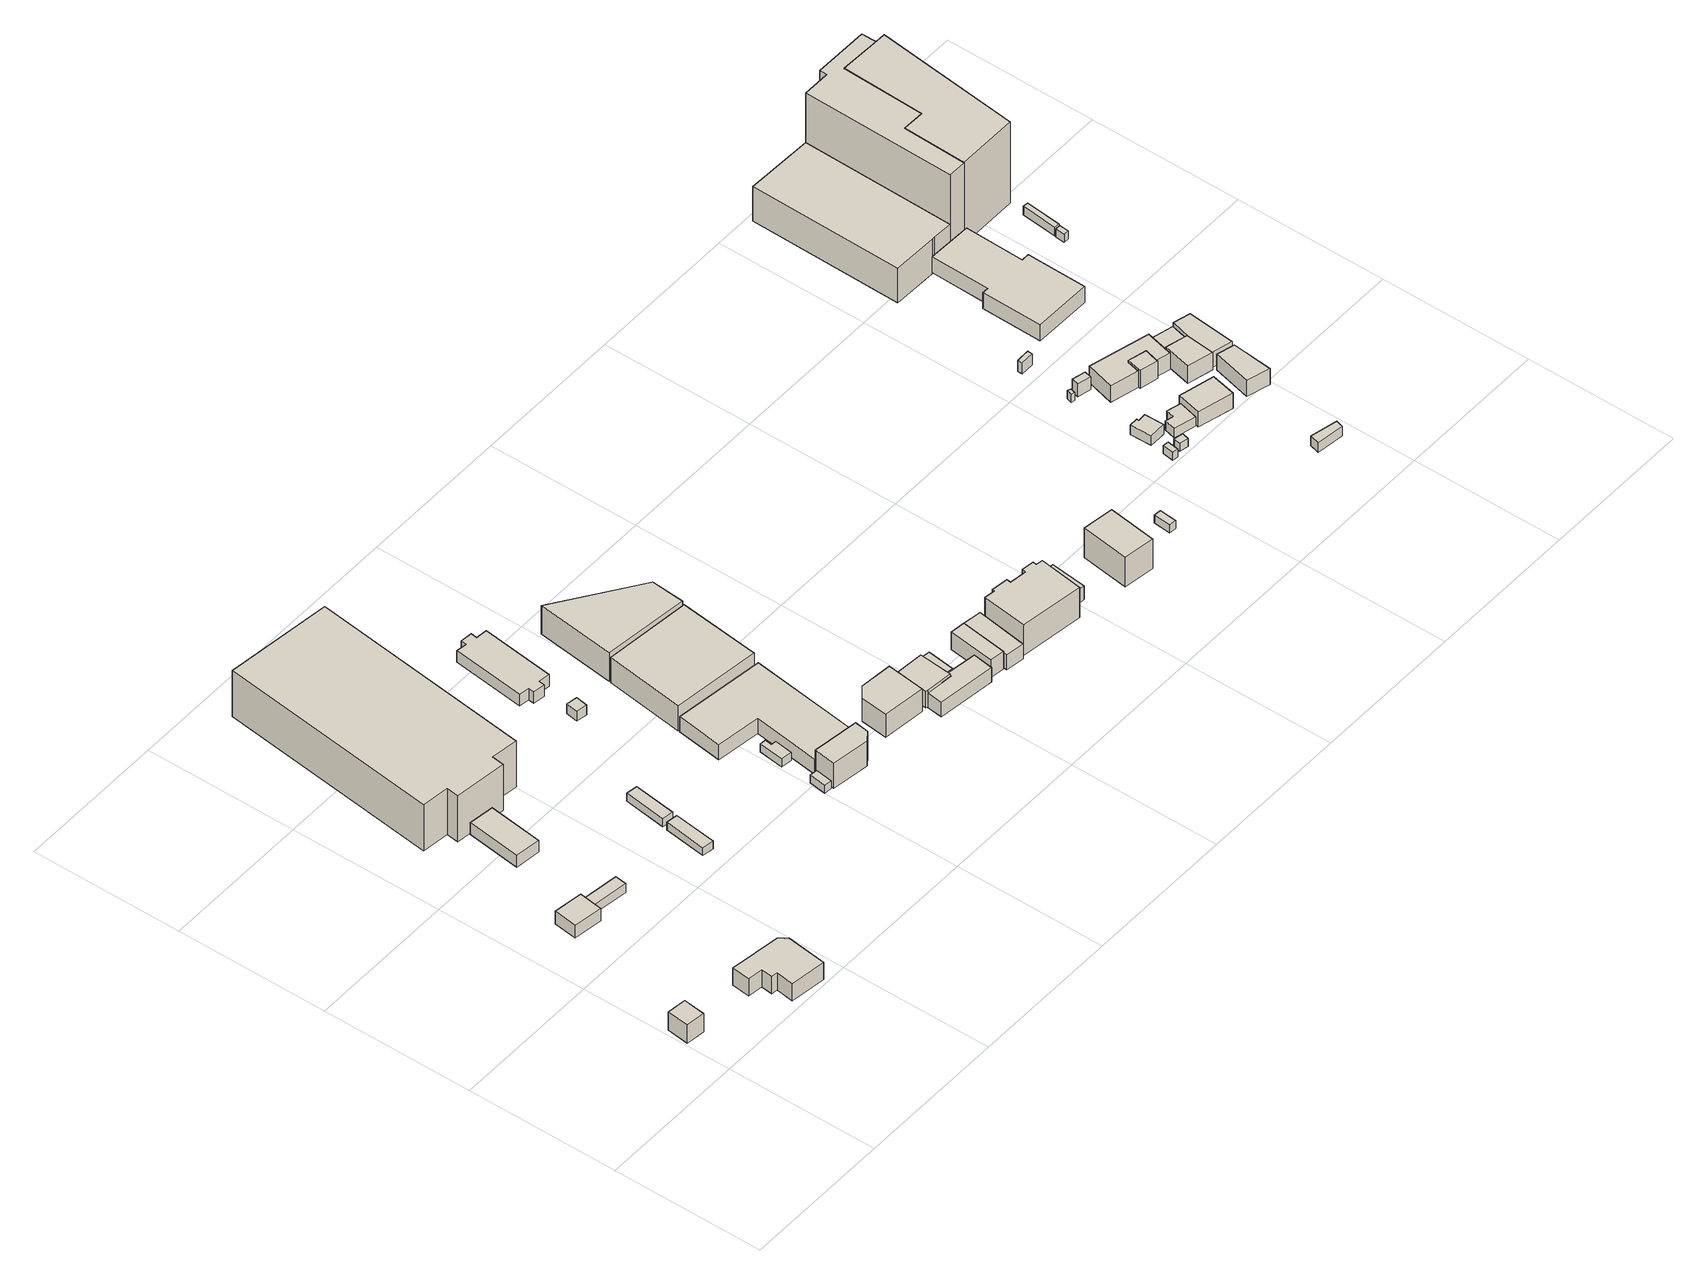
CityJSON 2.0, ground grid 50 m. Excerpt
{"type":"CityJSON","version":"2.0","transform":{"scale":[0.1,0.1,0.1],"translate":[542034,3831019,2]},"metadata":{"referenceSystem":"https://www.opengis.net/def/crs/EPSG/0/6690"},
"CityObjects":{
"building1":{"type":"Building","attributes":{"計測周辺長":28.85,"1/2500図郭":85,"区名":"住之江区","町丁目名称":"平林北２丁目","街区番号":7,"class":"3001","usage":"401","measuredHeight":6.9,"storeysAboveGround":2,"BuildingDetailAttribute.buildingRoofEdgeArea":51.32,"BuildingDetailAttribute.buildingStructureType":"610","BuildingDetailAttribute.buildingStructureOrgType":"2","BuildingDetailAttribute.detailedUsage":"1310","BuildingDetailAttribute.specifiedBuildingCoverageRate":0.6,"BuildingDetailAttribute.surveyYear":2017,"BuildingHighTideRiskAttribute.description":"1","BuildingHighTideRiskAttribute.rank":"3","BuildingHighTideRiskAttribute.depth":3.01,"BuildingIDAttribute.prefecture":"27","BuildingIDAttribute.city":"27125"},"geometry":[{"type":"Solid","lod":"1","boundaries":[[[[0,1,2,3]],[[2,4,5,3]],[[1,6,4,2]],[[0,7,6,1]],[[3,5,7,0]],[[4,6,7,5]]]]}]},
"building2":{"type":"Building","attributes":{"計測周辺長":55.51,"1/2500図郭":85,"区名":"住之江区","町丁目名称":"平林北２丁目","街区番号":7,"class":"3001","usage":"413","measuredHeight":6.6,"storeysAboveGround":2,"BuildingDetailAttribute.buildingRoofEdgeArea":148.39,"BuildingDetailAttribute.buildingStructureType":"601","BuildingDetailAttribute.buildingStructureOrgType":"1","BuildingDetailAttribute.detailedUsage":"1150","BuildingDetailAttribute.specifiedBuildingCoverageRate":0.6,"BuildingDetailAttribute.surveyYear":2017,"BuildingTsunamiRiskAttribute.description":"1","BuildingTsunamiRiskAttribute.rank":"1","BuildingTsunamiRiskAttribute.depth":0.09,"BuildingHighTideRiskAttribute.description":"1","BuildingHighTideRiskAttribute.rank":"2","BuildingHighTideRiskAttribute.depth":3,"BuildingIDAttribute.prefecture":"27","BuildingIDAttribute.city":"27125"},"geometry":[{"type":"Solid","lod":"1","boundaries":[[[[8,9,10,11,12,13,14,15,16]],[[15,17,18,16]],[[14,19,17,15]],[[13,20,19,14]],[[12,21,20,13]],[[11,22,21,12]],[[10,23,22,11]],[[9,24,23,10]],[[8,25,24,9]],[[16,18,25,8]],[[17,19,20,21,22,23,24,25,18]]]]}]},
"building3":{"type":"Building","attributes":{"class":"3003","measuredHeight":4.8,"BuildingDetailAttribute.specifiedBuildingCoverageRate":0.6,"BuildingDetailAttribute.surveyYear":2017,"BuildingTsunamiRiskAttribute.description":"1","BuildingTsunamiRiskAttribute.rank":"1","BuildingTsunamiRiskAttribute.depth":0.44,"BuildingHighTideRiskAttribute.description":"1","BuildingHighTideRiskAttribute.rank":"3","BuildingHighTideRiskAttribute.depth":3.5,"BuildingIDAttribute.prefecture":"27","BuildingIDAttribute.city":"27125"},"geometry":[{"type":"Solid","lod":"1","boundaries":[[[[26,27,28,29]],[[28,30,31,29]],[[27,32,30,28]],[[26,33,32,27]],[[29,31,33,26]],[[30,32,33,31]]]]}]},
"building4":{"type":"Building","attributes":{"class":"3001","measuredHeight":3.3,"BuildingDetailAttribute.specifiedBuildingCoverageRate":0.6,"BuildingDetailAttribute.surveyYear":2017,"BuildingTsunamiRiskAttribute.description":"1","BuildingTsunamiRiskAttribute.rank":"1","BuildingTsunamiRiskAttribute.depth":0.34,"BuildingHighTideRiskAttribute.description":"1","BuildingHighTideRiskAttribute.rank":"3","BuildingHighTideRiskAttribute.depth":3.4,"BuildingIDAttribute.prefecture":"27","BuildingIDAttribute.city":"27125"},"geometry":[{"type":"Solid","lod":"1","boundaries":[[[[34,35,36,37]],[[36,38,39,37]],[[35,40,38,36]],[[34,41,40,35]],[[37,39,41,34]],[[38,40,41,39]]]]}]},
"building5":{"type":"Building","attributes":{"class":"3003","measuredHeight":4.3,"BuildingDetailAttribute.specifiedBuildingCoverageRate":0.6,"BuildingDetailAttribute.surveyYear":2017,"BuildingTsunamiRiskAttribute.description":"1","BuildingTsunamiRiskAttribute.rank":"1","BuildingTsunamiRiskAttribute.depth":0.41,"BuildingHighTideRiskAttribute.description":"1","BuildingHighTideRiskAttribute.rank":"3","BuildingHighTideRiskAttribute.depth":3.47,"BuildingIDAttribute.prefecture":"27","BuildingIDAttribute.city":"27125"},"geometry":[{"type":"Solid","lod":"1","boundaries":[[[[42,43,44,45]],[[44,46,47,45]],[[43,48,46,44]],[[42,49,48,43]],[[45,47,49,42]],[[46,48,49,47]]]]}]},
"building6":{"type":"Building","attributes":{"計測周辺長":225.48,"1/2500図郭":85,"区名":"住之江区","町丁目名称":"平林北１丁目","街区番号":2,"class":"3002","usage":"441","measuredHeight":17.5,"storeysAboveGround":1,"BuildingDetailAttribute.buildingRoofEdgeArea":2658.56,"BuildingDetailAttribute.buildingStructureType":"610","BuildingDetailAttribute.buildingStructureOrgType":"2","BuildingDetailAttribute.detailedUsage":"1520","BuildingDetailAttribute.specifiedBuildingCoverageRate":0.6,"BuildingDetailAttribute.surveyYear":2017,"BuildingTsunamiRiskAttribute.description":"1","BuildingTsunamiRiskAttribute.rank":"1","BuildingTsunamiRiskAttribute.depth":0.35,"BuildingHighTideRiskAttribute.description":"1","BuildingHighTideRiskAttribute.rank":"3","BuildingHighTideRiskAttribute.depth":3.39,"BuildingIDAttribute.prefecture":"27","BuildingIDAttribute.city":"27125"},"geometry":[{"type":"Solid","lod":"1","boundaries":[[[[50,51,52,53,54,55,56,57]],[[56,58,59,57]],[[55,60,58,56]],[[54,61,60,55]],[[53,62,61,54]],[[52,63,62,53]],[[51,64,63,52]],[[50,65,64,51]],[[57,59,65,50]],[[58,60,61,62,63,64,65,59]]]]}]},
"building7":{"type":"Building","attributes":{"class":"3003","BuildingDetailAttribute.specifiedBuildingCoverageRate":0.6,"BuildingDetailAttribute.surveyYear":2017,"BuildingTsunamiRiskAttribute.description":"1","BuildingTsunamiRiskAttribute.rank":"1","BuildingTsunamiRiskAttribute.depth":0.39,"BuildingHighTideRiskAttribute.description":"1","BuildingHighTideRiskAttribute.rank":"3","BuildingHighTideRiskAttribute.depth":3.44,"BuildingIDAttribute.prefecture":"27","BuildingIDAttribute.city":"27125"},"geometry":[{"type":"Solid","lod":"1","boundaries":[[[[66,67,68,69]],[[68,70,71,69]],[[67,72,70,68]],[[66,73,72,67]],[[69,71,73,66]],[[70,72,73,71]]]]}]},
"building8":{"type":"Building","attributes":{"class":"3003","BuildingDetailAttribute.specifiedBuildingCoverageRate":0.6,"BuildingDetailAttribute.surveyYear":2017,"BuildingTsunamiRiskAttribute.description":"1","BuildingTsunamiRiskAttribute.rank":"2","BuildingTsunamiRiskAttribute.depth":0.5,"BuildingHighTideRiskAttribute.description":"1","BuildingHighTideRiskAttribute.rank":"3","BuildingHighTideRiskAttribute.depth":3.55,"BuildingIDAttribute.prefecture":"27","BuildingIDAttribute.city":"27125"},"geometry":[{"type":"Solid","lod":"1","boundaries":[[[[74,75,76,77]],[[76,78,79,77]],[[75,80,78,76]],[[74,81,80,75]],[[77,79,81,74]],[[78,80,81,79]]]]}]},
"building9":{"type":"Building","attributes":{"class":"3001","BuildingDetailAttribute.specifiedBuildingCoverageRate":0.6,"BuildingDetailAttribute.surveyYear":2017,"BuildingTsunamiRiskAttribute.description":"1","BuildingTsunamiRiskAttribute.rank":"1","BuildingTsunamiRiskAttribute.depth":0.11,"BuildingHighTideRiskAttribute.description":"1","BuildingHighTideRiskAttribute.rank":"2","BuildingHighTideRiskAttribute.depth":2.55,"BuildingIDAttribute.prefecture":"27","BuildingIDAttribute.city":"27125"},"geometry":[{"type":"Solid","lod":"1","boundaries":[[[[82,83,84,85]],[[84,86,87,85]],[[83,88,86,84]],[[82,89,88,83]],[[85,87,89,82]],[[86,88,89,87]]]]}]},
"building10":{"type":"Building","attributes":{"class":"3001","measuredHeight":3.7,"BuildingDetailAttribute.specifiedBuildingCoverageRate":0.6,"BuildingDetailAttribute.surveyYear":2017,"BuildingTsunamiRiskAttribute.description":"1","BuildingTsunamiRiskAttribute.rank":"1","BuildingTsunamiRiskAttribute.depth":0.47,"BuildingHighTideRiskAttribute.description":"1","BuildingHighTideRiskAttribute.rank":"3","BuildingHighTideRiskAttribute.depth":3.52,"BuildingIDAttribute.prefecture":"27","BuildingIDAttribute.city":"27125"},"geometry":[{"type":"Solid","lod":"1","boundaries":[[[[90,91,92,93]],[[92,94,95,93]],[[91,96,94,92]],[[90,97,96,91]],[[93,95,97,90]],[[94,96,97,95]]]]}]},
"building11":{"type":"Building","attributes":{"class":"3001","BuildingDetailAttribute.specifiedBuildingCoverageRate":0.6,"BuildingDetailAttribute.surveyYear":2017,"BuildingTsunamiRiskAttribute.description":"1","BuildingTsunamiRiskAttribute.rank":"1","BuildingTsunamiRiskAttribute.depth":0.14,"BuildingHighTideRiskAttribute.description":"1","BuildingHighTideRiskAttribute.rank":"2","BuildingHighTideRiskAttribute.depth":2.58,"BuildingIDAttribute.prefecture":"27","BuildingIDAttribute.city":"27125"},"geometry":[{"type":"Solid","lod":"1","boundaries":[[[[98,99,100,101,102,103]],[[102,104,105,103]],[[101,106,104,102]],[[100,107,106,101]],[[99,108,107,100]],[[98,109,108,99]],[[103,105,109,98]],[[104,106,107,108,109,105]]]]}]},
"building12":{"type":"Building","attributes":{"計測周辺長":160.21,"1/2500図郭":85,"区名":"住之江区","町丁目名称":"平林北１丁目","街区番号":2,"class":"3002","usage":"401","measuredHeight":9.5,"storeysAboveGround":3,"BuildingDetailAttribute.buildingRoofEdgeArea":950.43,"BuildingDetailAttribute.buildingStructureType":"610","BuildingDetailAttribute.buildingStructureOrgType":"2","BuildingDetailAttribute.detailedUsage":"1310","BuildingDetailAttribute.specifiedBuildingCoverageRate":0.6,"BuildingDetailAttribute.surveyYear":2017,"BuildingTsunamiRiskAttribute.description":"1","BuildingTsunamiRiskAttribute.rank":"1","BuildingTsunamiRiskAttribute.depth":0.19,"BuildingHighTideRiskAttribute.description":"1","BuildingHighTideRiskAttribute.rank":"2","BuildingHighTideRiskAttribute.depth":2.61,"BuildingIDAttribute.prefecture":"27","BuildingIDAttribute.city":"27125"},"geometry":[{"type":"Solid","lod":"1","boundaries":[[[[110,111,112,113,114]],[[113,115,116,114]],[[112,117,115,113]],[[111,118,117,112]],[[110,119,118,111]],[[114,116,119,110]],[[115,117,118,119,116]]]]}]},
"building13":{"type":"Building","attributes":{"class":"3001","measuredHeight":4.3,"BuildingDetailAttribute.specifiedBuildingCoverageRate":0.6,"BuildingDetailAttribute.surveyYear":2017,"BuildingTsunamiRiskAttribute.description":"1","BuildingTsunamiRiskAttribute.rank":"1","BuildingTsunamiRiskAttribute.depth":0.46,"BuildingHighTideRiskAttribute.description":"1","BuildingHighTideRiskAttribute.rank":"3","BuildingHighTideRiskAttribute.depth":3.56,"BuildingIDAttribute.prefecture":"27","BuildingIDAttribute.city":"27125"},"geometry":[{"type":"Solid","lod":"1","boundaries":[[[[120,121,122,123,124,125,126,127,128,129,130,131]],[[130,132,133,131]],[[129,134,132,130]],[[128,135,134,129]],[[127,136,135,128]],[[126,137,136,127]],[[125,138,137,126]],[[124,139,138,125]],[[123,140,139,124]],[[122,141,140,123]],[[121,142,141,122]],[[120,143,142,121]],[[131,133,143,120]],[[132,134,135,136,137,138,139,140,141,142,143,133]]]]}]},
"building14":{"type":"Building","attributes":{"計測周辺長":160.21,"1/2500図郭":85,"区名":"住之江区","町丁目名称":"平林北１丁目","街区番号":2,"class":"3001","usage":"401","measuredHeight":5.7,"storeysAboveGround":3,"BuildingDetailAttribute.buildingRoofEdgeArea":950.43,"BuildingDetailAttribute.buildingStructureType":"610","BuildingDetailAttribute.buildingStructureOrgType":"2","BuildingDetailAttribute.detailedUsage":"1310","BuildingDetailAttribute.specifiedBuildingCoverageRate":0.6,"BuildingDetailAttribute.surveyYear":2017,"BuildingTsunamiRiskAttribute.description":"1","BuildingTsunamiRiskAttribute.rank":"1","BuildingTsunamiRiskAttribute.depth":0.1,"BuildingHighTideRiskAttribute.description":"1","BuildingHighTideRiskAttribute.rank":"2","BuildingHighTideRiskAttribute.depth":2.67,"BuildingIDAttribute.prefecture":"27","BuildingIDAttribute.city":"27125"},"geometry":[{"type":"Solid","lod":"1","boundaries":[[[[144,145,146,147,148,149]],[[148,150,151,149]],[[147,152,150,148]],[[146,153,152,147]],[[145,154,153,146]],[[144,155,154,145]],[[149,151,155,144]],[[150,152,153,154,155,151]]]]}]},
"building15":{"type":"Building","attributes":{"計測周辺長":110.4,"1/2500図郭":85,"区名":"住之江区","町丁目名称":"平林北１丁目","街区番号":2,"class":"3001","usage":"401","measuredHeight":9.6,"storeysAboveGround":3,"BuildingDetailAttribute.buildingRoofEdgeArea":760.38,"BuildingDetailAttribute.buildingStructureType":"603","BuildingDetailAttribute.buildingStructureOrgType":"3","BuildingDetailAttribute.detailedUsage":"1310","BuildingDetailAttribute.specifiedBuildingCoverageRate":0.6,"BuildingDetailAttribute.surveyYear":2017,"BuildingTsunamiRiskAttribute.description":"1","BuildingTsunamiRiskAttribute.rank":"1","BuildingTsunamiRiskAttribute.depth":0.12,"BuildingHighTideRiskAttribute.description":"1","BuildingHighTideRiskAttribute.rank":"2","BuildingHighTideRiskAttribute.depth":2.72,"BuildingIDAttribute.prefecture":"27","BuildingIDAttribute.city":"27125"},"geometry":[{"type":"Solid","lod":"1","boundaries":[[[[156,157,158,159]],[[158,160,161,159]],[[157,162,160,158]],[[156,163,162,157]],[[159,161,163,156]],[[160,162,163,161]]]]}]},
"building16":{"type":"Building","attributes":{"計測周辺長":50.92,"1/2500図郭":85,"区名":"住之江区","町丁目名称":"平林北１丁目","街区番号":2,"class":"3001","usage":"415","measuredHeight":8.6,"storeysAboveGround":2,"BuildingDetailAttribute.buildingRoofEdgeArea":168.61,"BuildingDetailAttribute.buildingStructureType":"610","BuildingDetailAttribute.buildingStructureOrgType":"2","BuildingDetailAttribute.detailedUsage":"1160","BuildingDetailAttribute.specifiedBuildingCoverageRate":0.6,"BuildingDetailAttribute.surveyYear":2017,"BuildingTsunamiRiskAttribute.description":"1","BuildingTsunamiRiskAttribute.rank":"1","BuildingTsunamiRiskAttribute.depth":0.29,"BuildingHighTideRiskAttribute.description":"1","BuildingHighTideRiskAttribute.rank":"2","BuildingHighTideRiskAttribute.depth":2.66,"BuildingIDAttribute.prefecture":"27","BuildingIDAttribute.city":"27125"},"geometry":[{"type":"Solid","lod":"1","boundaries":[[[[164,165,166,167,168]],[[167,169,170,168]],[[166,171,169,167]],[[165,172,171,166]],[[164,173,172,165]],[[168,170,173,164]],[[169,171,172,173,170]]]]}]},
"building17":{"type":"Building","attributes":{"計測周辺長":96.56,"1/2500図郭":85,"区名":"住之江区","町丁目名称":"平林北１丁目","街区番号":2,"class":"3001","usage":"401","measuredHeight":10.8,"storeysAboveGround":3,"BuildingDetailAttribute.buildingRoofEdgeArea":515.13,"BuildingDetailAttribute.buildingStructureType":"610","BuildingDetailAttribute.buildingStructureOrgType":"2","BuildingDetailAttribute.detailedUsage":"1310","BuildingDetailAttribute.specifiedBuildingCoverageRate":0.6,"BuildingDetailAttribute.surveyYear":2017,"BuildingTsunamiRiskAttribute.description":"1","BuildingTsunamiRiskAttribute.rank":"1","BuildingTsunamiRiskAttribute.depth":0.06,"BuildingHighTideRiskAttribute.description":"1","BuildingHighTideRiskAttribute.rank":"2","BuildingHighTideRiskAttribute.depth":2.64,"BuildingIDAttribute.prefecture":"27","BuildingIDAttribute.city":"27125"},"geometry":[{"type":"Solid","lod":"1","boundaries":[[[[174,175,176,177]],[[176,178,179,177]],[[175,180,178,176]],[[174,181,180,175]],[[177,179,181,174]],[[178,180,181,179]]]]}]},
"building18":{"type":"Building","attributes":{"計測周辺長":40.52,"1/2500図郭":85,"区名":"住之江区","町丁目名称":"平林北１丁目","街区番号":2,"class":"3001","usage":"441","measuredHeight":6.2,"storeysAboveGround":2,"BuildingDetailAttribute.buildingRoofEdgeArea":102.21,"BuildingDetailAttribute.buildingStructureType":"610","BuildingDetailAttribute.buildingStructureOrgType":"2","BuildingDetailAttribute.detailedUsage":"1520","BuildingDetailAttribute.specifiedBuildingCoverageRate":0.6,"BuildingDetailAttribute.surveyYear":2017,"BuildingTsunamiRiskAttribute.description":"1","BuildingTsunamiRiskAttribute.rank":"1","BuildingTsunamiRiskAttribute.depth":0.31,"BuildingHighTideRiskAttribute.description":"1","BuildingHighTideRiskAttribute.rank":"2","BuildingHighTideRiskAttribute.depth":2.68,"BuildingIDAttribute.prefecture":"27","BuildingIDAttribute.city":"27125"},"geometry":[{"type":"Solid","lod":"1","boundaries":[[[[182,183,184,185,186]],[[185,187,188,186]],[[184,189,187,185]],[[183,190,189,184]],[[182,191,190,183]],[[186,188,191,182]],[[187,189,190,191,188]]]]}]},
"building19":{"type":"Building","attributes":{"計測周辺長":52.42,"1/2500図郭":85,"区名":"住之江区","町丁目名称":"平林北１丁目","街区番号":2,"class":"3001","usage":"441","measuredHeight":5.4,"storeysAboveGround":1,"BuildingDetailAttribute.buildingRoofEdgeArea":119.38,"BuildingDetailAttribute.buildingStructureType":"610","BuildingDetailAttribute.buildingStructureOrgType":"2","BuildingDetailAttribute.detailedUsage":"1520","BuildingDetailAttribute.specifiedBuildingCoverageRate":0.6,"BuildingDetailAttribute.surveyYear":2017,"BuildingTsunamiRiskAttribute.description":"1","BuildingTsunamiRiskAttribute.rank":"1","BuildingTsunamiRiskAttribute.depth":0.37,"BuildingHighTideRiskAttribute.description":"1","BuildingHighTideRiskAttribute.rank":"2","BuildingHighTideRiskAttribute.depth":2.73,"BuildingIDAttribute.prefecture":"27","BuildingIDAttribute.city":"27125"},"geometry":[{"type":"Solid","lod":"1","boundaries":[[[[192,193,194,195,196,197]],[[196,198,199,197]],[[195,200,198,196]],[[194,201,200,195]],[[193,202,201,194]],[[192,203,202,193]],[[197,199,203,192]],[[198,200,201,202,203,199]]]]}]},
"building20":{"type":"Building","attributes":{"class":"3003","measuredHeight":5.1,"BuildingDetailAttribute.specifiedBuildingCoverageRate":0.6,"BuildingDetailAttribute.surveyYear":2017,"BuildingTsunamiRiskAttribute.description":"1","BuildingTsunamiRiskAttribute.rank":"1","BuildingTsunamiRiskAttribute.depth":0.37,"BuildingHighTideRiskAttribute.description":"1","BuildingHighTideRiskAttribute.rank":"2","BuildingHighTideRiskAttribute.depth":2.73,"BuildingIDAttribute.prefecture":"27","BuildingIDAttribute.city":"27125"},"geometry":[{"type":"Solid","lod":"1","boundaries":[[[[204,205,206,207]],[[206,208,209,207]],[[205,210,208,206]],[[204,211,210,205]],[[207,209,211,204]],[[208,210,211,209]]]]}]},
"building21":{"type":"Building","attributes":{"計測周辺長":39.68,"1/2500図郭":85,"区名":"住之江区","町丁目名称":"平林北１丁目","街区番号":2,"class":"3001","usage":"413","measuredHeight":6.6,"storeysAboveGround":2,"BuildingDetailAttribute.buildingRoofEdgeArea":73.36,"BuildingDetailAttribute.buildingStructureType":"610","BuildingDetailAttribute.buildingStructureOrgType":"2","BuildingDetailAttribute.detailedUsage":"1150","BuildingDetailAttribute.specifiedBuildingCoverageRate":0.6,"BuildingDetailAttribute.surveyYear":2017,"BuildingTsunamiRiskAttribute.description":"1","BuildingTsunamiRiskAttribute.rank":"1","BuildingTsunamiRiskAttribute.depth":0.48,"BuildingHighTideRiskAttribute.description":"1","BuildingHighTideRiskAttribute.rank":"2","BuildingHighTideRiskAttribute.depth":2.85,"BuildingIDAttribute.prefecture":"27","BuildingIDAttribute.city":"27125"},"geometry":[{"type":"Solid","lod":"1","boundaries":[[[[212,213,214,215]],[[214,216,217,215]],[[213,218,216,214]],[[212,219,218,213]],[[215,217,219,212]],[[216,218,219,217]]]]}]},
"building22":{"type":"Building","attributes":{"計測周辺長":35.14,"1/2500図郭":85,"区名":"住之江区","町丁目名称":"平林北１丁目","街区番号":2,"class":"3001","usage":"441","measuredHeight":5.6,"storeysAboveGround":2,"BuildingDetailAttribute.buildingRoofEdgeArea":69.76,"BuildingDetailAttribute.buildingStructureType":"610","BuildingDetailAttribute.buildingStructureOrgType":"2","BuildingDetailAttribute.detailedUsage":"1520","BuildingDetailAttribute.specifiedBuildingCoverageRate":0.6,"BuildingDetailAttribute.surveyYear":2017,"BuildingTsunamiRiskAttribute.description":"1","BuildingTsunamiRiskAttribute.rank":"1","BuildingTsunamiRiskAttribute.depth":0.48,"BuildingHighTideRiskAttribute.description":"1","BuildingHighTideRiskAttribute.rank":"2","BuildingHighTideRiskAttribute.depth":2.85,"BuildingIDAttribute.prefecture":"27","BuildingIDAttribute.city":"27125"},"geometry":[{"type":"Solid","lod":"1","boundaries":[[[[220,221,222,223]],[[222,224,225,223]],[[221,226,224,222]],[[220,227,226,221]],[[223,225,227,220]],[[224,226,227,225]]]]}]},
"building23":{"type":"Building","attributes":{"計測周辺長":73.61,"1/2500図郭":85,"区名":"住之江区","町丁目名称":"平林北１丁目","街区番号":2,"class":"3001","usage":"441","measuredHeight":11.5,"storeysAboveGround":2,"BuildingDetailAttribute.buildingRoofEdgeArea":330.57,"BuildingDetailAttribute.buildingStructureType":"610","BuildingDetailAttribute.buildingStructureOrgType":"2","BuildingDetailAttribute.detailedUsage":"1510","BuildingDetailAttribute.specifiedBuildingCoverageRate":0.6,"BuildingDetailAttribute.surveyYear":2017,"BuildingTsunamiRiskAttribute.description":"1","BuildingTsunamiRiskAttribute.rank":"1","BuildingTsunamiRiskAttribute.depth":0.28,"BuildingHighTideRiskAttribute.description":"1","BuildingHighTideRiskAttribute.rank":"2","BuildingHighTideRiskAttribute.depth":2.65,"BuildingIDAttribute.prefecture":"27","BuildingIDAttribute.city":"27125"},"geometry":[{"type":"Solid","lod":"1","boundaries":[[[[228,229,230,231,232,233,234,235,236,237,238,239]],[[238,240,241,239]],[[237,242,240,238]],[[236,243,242,237]],[[235,244,243,236]],[[234,245,244,235]],[[233,246,245,234]],[[232,247,246,233]],[[231,248,247,232]],[[230,249,248,231]],[[229,250,249,230]],[[228,251,250,229]],[[239,241,251,228]],[[240,242,243,244,245,246,247,248,249,250,251,241]]]]}]},
"building24":{"type":"Building","attributes":{"計測周辺長":32.6,"1/2500図郭":85,"区名":"住之江区","町丁目名称":"平林北１丁目","街区番号":2,"class":"3001","usage":"454","measuredHeight":5.3,"storeysAboveGround":2,"BuildingDetailAttribute.buildingRoofEdgeArea":52.84,"BuildingDetailAttribute.buildingStructureType":"610","BuildingDetailAttribute.buildingStructureOrgType":"2","BuildingDetailAttribute.detailedUsage":"1930","BuildingDetailAttribute.specifiedBuildingCoverageRate":0.6,"BuildingDetailAttribute.surveyYear":2017,"BuildingTsunamiRiskAttribute.description":"1","BuildingTsunamiRiskAttribute.rank":"1","BuildingTsunamiRiskAttribute.depth":0.22,"BuildingHighTideRiskAttribute.description":"1","BuildingHighTideRiskAttribute.rank":"2","BuildingHighTideRiskAttribute.depth":2.59,"BuildingIDAttribute.prefecture":"27","BuildingIDAttribute.city":"27125"},"geometry":[{"type":"Solid","lod":"1","boundaries":[[[[252,253,254,255]],[[254,256,257,255]],[[253,258,256,254]],[[252,259,258,253]],[[255,257,259,252]],[[256,258,259,257]]]]}]},
"building25":{"type":"Building","attributes":{"計測周辺長":52.36,"1/2500図郭":85,"区名":"住之江区","町丁目名称":"平林北１丁目","街区番号":2,"class":"3001","usage":"441","measuredHeight":11.2,"storeysAboveGround":2,"BuildingDetailAttribute.buildingRoofEdgeArea":163.27,"BuildingDetailAttribute.buildingStructureType":"610","BuildingDetailAttribute.buildingStructureOrgType":"2","BuildingDetailAttribute.detailedUsage":"1520","BuildingDetailAttribute.specifiedBuildingCoverageRate":0.6,"BuildingDetailAttribute.surveyYear":2017,"BuildingTsunamiRiskAttribute.description":"1","BuildingTsunamiRiskAttribute.rank":"1","BuildingTsunamiRiskAttribute.depth":0.2,"BuildingHighTideRiskAttribute.description":"1","BuildingHighTideRiskAttribute.rank":"2","BuildingHighTideRiskAttribute.depth":2.58,"BuildingIDAttribute.prefecture":"27","BuildingIDAttribute.city":"27125"},"geometry":[{"type":"Solid","lod":"1","boundaries":[[[[260,261,262,263]],[[262,264,265,263]],[[261,266,264,262]],[[260,267,266,261]],[[263,265,267,260]],[[264,266,267,265]]]]}]},
"building26":{"type":"Building","attributes":{"class":"3001","BuildingDetailAttribute.specifiedBuildingCoverageRate":0.6,"BuildingDetailAttribute.surveyYear":2017,"BuildingTsunamiRiskAttribute.description":"1","BuildingTsunamiRiskAttribute.rank":"1","BuildingTsunamiRiskAttribute.depth":0.29,"BuildingHighTideRiskAttribute.description":"1","BuildingHighTideRiskAttribute.rank":"2","BuildingHighTideRiskAttribute.depth":2.67,"BuildingIDAttribute.prefecture":"27","BuildingIDAttribute.city":"27125"},"geometry":[{"type":"Solid","lod":"1","boundaries":[[[[268,269,270,271]],[[270,272,273,271]],[[269,274,272,270]],[[268,275,274,269]],[[271,273,275,268]],[[272,274,275,273]]]]}]},
"building27":{"type":"Building","attributes":{"class":"3001","BuildingDetailAttribute.specifiedBuildingCoverageRate":0.6,"BuildingDetailAttribute.surveyYear":2017,"BuildingTsunamiRiskAttribute.description":"1","BuildingTsunamiRiskAttribute.rank":"2","BuildingTsunamiRiskAttribute.depth":0.89,"BuildingHighTideRiskAttribute.description":"1","BuildingHighTideRiskAttribute.rank":"3","BuildingHighTideRiskAttribute.depth":3.26,"BuildingIDAttribute.prefecture":"27","BuildingIDAttribute.city":"27125"},"geometry":[{"type":"Solid","lod":"1","boundaries":[[[[276,277,278,279]],[[278,280,281,279]],[[277,282,280,278]],[[276,283,282,277]],[[279,281,283,276]],[[280,282,283,281]]]]}]},
"building28":{"type":"Building","attributes":{"class":"3001","BuildingDetailAttribute.specifiedBuildingCoverageRate":0.6,"BuildingDetailAttribute.surveyYear":2017,"BuildingTsunamiRiskAttribute.description":"1","BuildingTsunamiRiskAttribute.rank":"1","BuildingTsunamiRiskAttribute.depth":0.39,"BuildingHighTideRiskAttribute.description":"1","BuildingHighTideRiskAttribute.rank":"2","BuildingHighTideRiskAttribute.depth":2.77,"BuildingIDAttribute.prefecture":"27","BuildingIDAttribute.city":"27125"},"geometry":[{"type":"Solid","lod":"1","boundaries":[[[[284,285,286,287]],[[286,288,289,287]],[[285,290,288,286]],[[284,291,290,285]],[[287,289,291,284]],[[288,290,291,289]]]]}]},
"building29":{"type":"Building","attributes":{"class":"3001","measuredHeight":3.7,"BuildingDetailAttribute.specifiedBuildingCoverageRate":0.6,"BuildingDetailAttribute.surveyYear":2017,"BuildingTsunamiRiskAttribute.description":"1","BuildingTsunamiRiskAttribute.rank":"2","BuildingTsunamiRiskAttribute.depth":0.9,"BuildingHighTideRiskAttribute.description":"1","BuildingHighTideRiskAttribute.rank":"3","BuildingHighTideRiskAttribute.depth":3.28,"BuildingIDAttribute.prefecture":"27","BuildingIDAttribute.city":"27125"},"geometry":[{"type":"Solid","lod":"1","boundaries":[[[[292,293,294,295,296,297]],[[296,298,299,297]],[[295,300,298,296]],[[294,301,300,295]],[[293,302,301,294]],[[292,303,302,293]],[[297,299,303,292]],[[298,300,301,302,303,299]]]]}]},
"building30":{"type":"Building","attributes":{"class":"3001","BuildingDetailAttribute.specifiedBuildingCoverageRate":0.6,"BuildingDetailAttribute.surveyYear":2017,"BuildingTsunamiRiskAttribute.description":"1","BuildingTsunamiRiskAttribute.rank":"2","BuildingTsunamiRiskAttribute.depth":1.34,"BuildingHighTideRiskAttribute.description":"1","BuildingHighTideRiskAttribute.rank":"3","BuildingHighTideRiskAttribute.depth":3.73,"BuildingIDAttribute.prefecture":"27","BuildingIDAttribute.city":"27125"},"geometry":[{"type":"Solid","lod":"1","boundaries":[[[[304,305,306,307]],[[306,308,309,307]],[[305,310,308,306]],[[304,311,310,305]],[[307,309,311,304]],[[308,310,311,309]]]]}]},
"building31":{"type":"Building","attributes":{"class":"3001","measuredHeight":3.5,"BuildingDetailAttribute.specifiedBuildingCoverageRate":0.6,"BuildingDetailAttribute.surveyYear":2017,"BuildingTsunamiRiskAttribute.description":"1","BuildingTsunamiRiskAttribute.rank":"1","BuildingTsunamiRiskAttribute.depth":0.39,"BuildingHighTideRiskAttribute.description":"1","BuildingHighTideRiskAttribute.rank":"2","BuildingHighTideRiskAttribute.depth":2.77,"BuildingIDAttribute.prefecture":"27","BuildingIDAttribute.city":"27125"},"geometry":[{"type":"Solid","lod":"1","boundaries":[[[[312,313,314,315,316,317]],[[316,318,319,317]],[[315,320,318,316]],[[314,321,320,315]],[[313,322,321,314]],[[312,323,322,313]],[[317,319,323,312]],[[318,320,321,322,323,319]]]]}]},
"building32":{"type":"Building","attributes":{"class":"3003","measuredHeight":4.9,"BuildingDetailAttribute.specifiedBuildingCoverageRate":0.6,"BuildingDetailAttribute.surveyYear":2017,"BuildingTsunamiRiskAttribute.description":"1","BuildingTsunamiRiskAttribute.rank":"1","BuildingTsunamiRiskAttribute.depth":0.45,"BuildingHighTideRiskAttribute.description":"1","BuildingHighTideRiskAttribute.rank":"2","BuildingHighTideRiskAttribute.depth":2.83,"BuildingIDAttribute.prefecture":"27","BuildingIDAttribute.city":"27125"},"geometry":[{"type":"Solid","lod":"1","boundaries":[[[[324,325,326,327]],[[326,328,329,327]],[[325,330,328,326]],[[324,331,330,325]],[[327,329,331,324]],[[328,330,331,329]]]]}]},
"building33":{"type":"Building","attributes":{"class":"3001","measuredHeight":4.1,"BuildingDetailAttribute.specifiedBuildingCoverageRate":0.6,"BuildingDetailAttribute.surveyYear":2017,"BuildingTsunamiRiskAttribute.description":"1","BuildingTsunamiRiskAttribute.rank":"2","BuildingTsunamiRiskAttribute.depth":0.51,"BuildingHighTideRiskAttribute.description":"1","BuildingHighTideRiskAttribute.rank":"2","BuildingHighTideRiskAttribute.depth":2.89,"BuildingIDAttribute.prefecture":"27","BuildingIDAttribute.city":"27125"},"geometry":[{"type":"Solid","lod":"1","boundaries":[[[[332,333,334,335]],[[334,336,337,335]],[[333,338,336,334]],[[332,339,338,333]],[[335,337,339,332]],[[336,338,339,337]]]]}]},
"building34":{"type":"Building","attributes":{"計測周辺長":59.72,"1/2500図郭":85,"区名":"住之江区","町丁目名称":"平林北１丁目","街区番号":1,"class":"3003","usage":"401","measuredHeight":3.6,"storeysAboveGround":2,"BuildingDetailAttribute.buildingRoofEdgeArea":207.13,"BuildingDetailAttribute.buildingStructureType":"601","BuildingDetailAttribute.buildingStructureOrgType":"1","BuildingDetailAttribute.detailedUsage":"1350","BuildingDetailAttribute.specifiedBuildingCoverageRate":0.6,"BuildingDetailAttribute.surveyYear":2017,"BuildingTsunamiRiskAttribute.description":"1","BuildingTsunamiRiskAttribute.rank":"2","BuildingTsunamiRiskAttribute.depth":0.66,"BuildingHighTideRiskAttribute.description":"1","BuildingHighTideRiskAttribute.rank":"2","BuildingHighTideRiskAttribute.depth":2.24,"BuildingIDAttribute.prefecture":"27","BuildingIDAttribute.city":"27125"},"geometry":[{"type":"Solid","lod":"1","boundaries":[[[[340,341,342,343]],[[342,344,345,343]],[[341,346,344,342]],[[340,347,346,341]],[[343,345,347,340]],[[344,346,347,345]]]]}]},
"building35":{"type":"Building","attributes":{"class":"3001","measuredHeight":5.8,"BuildingDetailAttribute.specifiedBuildingCoverageRate":0.6,"BuildingDetailAttribute.surveyYear":2017,"BuildingTsunamiRiskAttribute.description":"1","BuildingTsunamiRiskAttribute.rank":"2","BuildingTsunamiRiskAttribute.depth":0.7,"BuildingHighTideRiskAttribute.description":"1","BuildingHighTideRiskAttribute.rank":"2","BuildingHighTideRiskAttribute.depth":2.92,"BuildingIDAttribute.prefecture":"27","BuildingIDAttribute.city":"27125"},"geometry":[{"type":"Solid","lod":"1","boundaries":[[[[348,349,350,351]],[[350,352,353,351]],[[349,354,352,350]],[[348,355,354,349]],[[351,353,355,348]],[[352,354,355,353]]]]}]},
"building36":{"type":"Building","attributes":{"計測周辺長":105.63,"1/2500図郭":85,"区名":"住之江区","町丁目名称":"平林北１丁目","街区番号":1,"class":"3003","usage":"452","measuredHeight":6.2,"storeysAboveGround":1,"BuildingDetailAttribute.buildingRoofEdgeArea":227.25,"BuildingDetailAttribute.buildingStructureType":"610","BuildingDetailAttribute.buildingStructureOrgType":"2","BuildingDetailAttribute.detailedUsage":"1610","BuildingDetailAttribute.specifiedBuildingCoverageRate":0.6,"BuildingDetailAttribute.surveyYear":2017,"BuildingTsunamiRiskAttribute.description":"1","BuildingTsunamiRiskAttribute.rank":"1","BuildingTsunamiRiskAttribute.depth":0.08,"BuildingHighTideRiskAttribute.description":"1","BuildingHighTideRiskAttribute.rank":"2","BuildingHighTideRiskAttribute.depth":2.29,"BuildingIDAttribute.prefecture":"27","BuildingIDAttribute.city":"27125"},"geometry":[{"type":"Solid","lod":"1","boundaries":[[[[356,357,358,359,360,361,362,363]],[[362,364,365,363]],[[361,366,364,362]],[[360,367,366,361]],[[359,368,367,360]],[[358,369,368,359]],[[357,370,369,358]],[[356,371,370,357]],[[363,365,371,356]],[[364,366,367,368,369,370,371,365]]]]}]},
"building37":{"type":"Building","attributes":{"計測周辺長":22.28,"1/2500図郭":85,"区名":"住之江区","町丁目名称":"平林北１丁目","街区番号":1,"class":"3001","usage":"452","measuredHeight":6.7,"storeysAboveGround":1,"BuildingDetailAttribute.buildingRoofEdgeArea":30.79,"BuildingDetailAttribute.buildingStructureType":"610","BuildingDetailAttribute.buildingStructureOrgType":"2","BuildingDetailAttribute.detailedUsage":"1610","BuildingDetailAttribute.specifiedBuildingCoverageRate":0.6,"BuildingDetailAttribute.surveyYear":2017,"BuildingTsunamiRiskAttribute.description":"1","BuildingTsunamiRiskAttribute.rank":"2","BuildingTsunamiRiskAttribute.depth":0.53,"BuildingHighTideRiskAttribute.description":"1","BuildingHighTideRiskAttribute.rank":"2","BuildingHighTideRiskAttribute.depth":2.77,"BuildingIDAttribute.prefecture":"27","BuildingIDAttribute.city":"27125"},"geometry":[{"type":"Solid","lod":"1","boundaries":[[[[372,373,374,375,376,377]],[[376,378,379,377]],[[375,380,378,376]],[[374,381,380,375]],[[373,382,381,374]],[[372,383,382,373]],[[377,379,383,372]],[[378,380,381,382,383,379]]]]}]},
"building38":{"type":"Building","attributes":{"class":"3003","measuredHeight":6.6,"BuildingDetailAttribute.specifiedBuildingCoverageRate":0.6,"BuildingDetailAttribute.surveyYear":2017,"BuildingTsunamiRiskAttribute.description":"1","BuildingTsunamiRiskAttribute.rank":"2","BuildingTsunamiRiskAttribute.depth":1.04,"BuildingHighTideRiskAttribute.description":"1","BuildingHighTideRiskAttribute.rank":"3","BuildingHighTideRiskAttribute.depth":3.11,"BuildingIDAttribute.prefecture":"27","BuildingIDAttribute.city":"27125"},"geometry":[{"type":"Solid","lod":"1","boundaries":[[[[384,385,386,387]],[[386,388,389,387]],[[385,390,388,386]],[[384,391,390,385]],[[387,389,391,384]],[[388,390,391,389]]]]}]},
"building39":{"type":"Building","attributes":{"class":"3003","measuredHeight":6,"BuildingDetailAttribute.specifiedBuildingCoverageRate":0.6,"BuildingDetailAttribute.surveyYear":2017,"BuildingTsunamiRiskAttribute.description":"1","BuildingTsunamiRiskAttribute.rank":"2","BuildingTsunamiRiskAttribute.depth":1.48,"BuildingHighTideRiskAttribute.description":"1","BuildingHighTideRiskAttribute.rank":"3","BuildingHighTideRiskAttribute.depth":3.44,"BuildingIDAttribute.prefecture":"27","BuildingIDAttribute.city":"27125"},"geometry":[{"type":"Solid","lod":"1","boundaries":[[[[392,393,394,395]],[[394,396,397,395]],[[393,398,396,394]],[[392,399,398,393]],[[395,397,399,392]],[[396,398,399,397]]]]}]},
"building40":{"type":"Building","attributes":{"class":"3003","measuredHeight":5.1,"BuildingDetailAttribute.specifiedBuildingCoverageRate":0.6,"BuildingDetailAttribute.surveyYear":2017,"BuildingTsunamiRiskAttribute.description":"1","BuildingTsunamiRiskAttribute.rank":"2","BuildingTsunamiRiskAttribute.depth":0.7,"BuildingHighTideRiskAttribute.description":"1","BuildingHighTideRiskAttribute.rank":"2","BuildingHighTideRiskAttribute.depth":2.73,"BuildingIDAttribute.prefecture":"27","BuildingIDAttribute.city":"27125"},"geometry":[{"type":"Solid","lod":"1","boundaries":[[[[400,401,387,386]],[[387,402,403,386]],[[401,404,402,387]],[[400,405,404,401]],[[386,403,405,400]],[[402,404,405,403]]]]}]},
"building41":{"type":"Building","attributes":{"class":"3003","measuredHeight":5.9,"BuildingDetailAttribute.specifiedBuildingCoverageRate":0.6,"BuildingDetailAttribute.surveyYear":2017,"BuildingTsunamiRiskAttribute.description":"1","BuildingTsunamiRiskAttribute.rank":"2","BuildingTsunamiRiskAttribute.depth":1.23,"BuildingHighTideRiskAttribute.description":"1","BuildingHighTideRiskAttribute.rank":"3","BuildingHighTideRiskAttribute.depth":3.2,"BuildingIDAttribute.prefecture":"27","BuildingIDAttribute.city":"27125"},"geometry":[{"type":"Solid","lod":"1","boundaries":[[[[406,407,408,409,410]],[[409,411,412,410]],[[408,413,411,409]],[[407,414,413,408]],[[406,415,414,407]],[[410,412,415,406]],[[411,413,414,415,412]]]]}]},
"building42":{"type":"Building","attributes":{"計測周辺長":117.15,"1/2500図郭":85,"区名":"住之江区","町丁目名称":"平林北１丁目","街区番号":1,"class":"3003","usage":"431","measuredHeight":6.1,"storeysAboveGround":1,"BuildingDetailAttribute.buildingRoofEdgeArea":664.61,"BuildingDetailAttribute.buildingStructureType":"610","BuildingDetailAttribute.buildingStructureOrgType":"2","BuildingDetailAttribute.detailedUsage":"1720","BuildingDetailAttribute.specifiedBuildingCoverageRate":0.6,"BuildingDetailAttribute.surveyYear":2017,"BuildingTsunamiRiskAttribute.description":"1","BuildingTsunamiRiskAttribute.rank":"1","BuildingTsunamiRiskAttribute.depth":0.25,"BuildingHighTideRiskAttribute.description":"1","BuildingHighTideRiskAttribute.rank":"2","BuildingHighTideRiskAttribute.depth":2.61,"BuildingIDAttribute.prefecture":"27","BuildingIDAttribute.city":"27125"},"geometry":[{"type":"Solid","lod":"1","boundaries":[[[[416,417,418,419,420,421,422,423,424,425]],[[424,426,427,425]],[[423,428,426,424]],[[422,429,428,423]],[[421,430,429,422]],[[420,431,430,421]],[[419,432,431,420]],[[418,433,432,419]],[[417,434,433,418]],[[416,435,434,417]],[[425,427,435,416]],[[426,428,429,430,431,432,433,434,435,427]]]]}]},
"building43":{"type":"Building","attributes":{"計測周辺長":145.33,"1/2500図郭":85,"区名":"住之江区","町丁目名称":"平林北１丁目","街区番号":1,"class":"3001","usage":"431","measuredHeight":12.9,"storeysAboveGround":4,"BuildingDetailAttribute.buildingRoofEdgeArea":1121.99,"BuildingDetailAttribute.buildingStructureType":"603","BuildingDetailAttribute.buildingStructureOrgType":"3","BuildingDetailAttribute.detailedUsage":"1720","BuildingDetailAttribute.specifiedBuildingCoverageRate":0.6,"BuildingDetailAttribute.surveyYear":2017,"BuildingTsunamiRiskAttribute.description":"1","BuildingTsunamiRiskAttribute.rank":"2","BuildingTsunamiRiskAttribute.depth":0.78,"BuildingHighTideRiskAttribute.description":"1","BuildingHighTideRiskAttribute.rank":"3","BuildingHighTideRiskAttribute.depth":3.15,"BuildingIDAttribute.prefecture":"27","BuildingIDAttribute.city":"27125"},"geometry":[{"type":"Solid","lod":"1","boundaries":[[[[436,437,438,439,440,441]],[[440,442,443,441]],[[439,444,442,440]],[[438,445,444,439]],[[437,446,445,438]],[[436,447,446,437]],[[441,443,447,436]],[[442,444,445,446,447,443]]]]}]},
"building44":{"type":"Building","attributes":{"class":"3001","measuredHeight":3,"BuildingDetailAttribute.specifiedBuildingCoverageRate":0.6,"BuildingDetailAttribute.surveyYear":2017,"BuildingTsunamiRiskAttribute.description":"1","BuildingTsunamiRiskAttribute.rank":"2","BuildingTsunamiRiskAttribute.depth":1.83,"BuildingHighTideRiskAttribute.description":"1","BuildingHighTideRiskAttribute.rank":"2","BuildingHighTideRiskAttribute.depth":2.93,"BuildingIDAttribute.prefecture":"27","BuildingIDAttribute.city":"27125"},"geometry":[{"type":"Solid","lod":"1","boundaries":[[[[448,449,450,451]],[[450,452,453,451]],[[449,454,452,450]],[[448,455,454,449]],[[451,453,455,448]],[[452,454,455,453]]]]}]},
"building45":{"type":"Building","attributes":{"class":"3001","measuredHeight":3.3,"BuildingDetailAttribute.specifiedBuildingCoverageRate":0.6,"BuildingDetailAttribute.surveyYear":2017,"BuildingTsunamiRiskAttribute.description":"1","BuildingTsunamiRiskAttribute.rank":"2","BuildingTsunamiRiskAttribute.depth":1.83,"BuildingHighTideRiskAttribute.description":"1","BuildingHighTideRiskAttribute.rank":"2","BuildingHighTideRiskAttribute.depth":2.82,"BuildingIDAttribute.prefecture":"27","BuildingIDAttribute.city":"27125"},"geometry":[{"type":"Solid","lod":"1","boundaries":[[[[456,457,458,459]],[[458,460,461,459]],[[457,462,460,458]],[[456,463,462,457]],[[459,461,463,456]],[[460,462,463,461]]]]}]},
"building46":{"type":"Building","attributes":{"計測周辺長":133.2,"1/2500図郭":85,"区名":"住之江区","町丁目名称":"平林北１丁目","街区番号":1,"class":"3002","usage":"431","measuredHeight":30.8,"storeysAboveGround":1,"BuildingDetailAttribute.buildingRoofEdgeArea":546.25,"BuildingDetailAttribute.buildingStructureType":"610","BuildingDetailAttribute.buildingStructureOrgType":"2","BuildingDetailAttribute.detailedUsage":"1720","BuildingDetailAttribute.specifiedBuildingCoverageRate":0.6,"BuildingDetailAttribute.surveyYear":2017,"BuildingTsunamiRiskAttribute.description":"1","BuildingTsunamiRiskAttribute.rank":"1","BuildingTsunamiRiskAttribute.depth":0.35,"BuildingHighTideRiskAttribute.description":"1","BuildingHighTideRiskAttribute.rank":"2","BuildingHighTideRiskAttribute.depth":2.42,"BuildingIDAttribute.prefecture":"27","BuildingIDAttribute.city":"27125"},"geometry":[{"type":"Solid","lod":"1","boundaries":[[[[464,465,466,467,468,469,470,471,472,473]],[[472,474,475,473]],[[471,476,474,472]],[[470,477,476,471]],[[469,478,477,470]],[[468,479,478,469]],[[467,480,479,468]],[[466,481,480,467]],[[465,482,481,466]],[[464,483,482,465]],[[473,475,483,464]],[[474,476,477,478,479,480,481,482,483,475]]]]}]},
"building47":{"type":"Building","attributes":{"計測周辺長":140.79,"1/2500図郭":85,"区名":"住之江区","町丁目名称":"平林北１丁目","街区番号":1,"class":"3002","usage":"431","measuredHeight":30.8,"storeysAboveGround":4,"BuildingDetailAttribute.buildingRoofEdgeArea":866.15,"BuildingDetailAttribute.buildingStructureType":"603","BuildingDetailAttribute.buildingStructureOrgType":"3","BuildingDetailAttribute.detailedUsage":"1720","BuildingDetailAttribute.specifiedBuildingCoverageRate":0.6,"BuildingDetailAttribute.surveyYear":2017,"BuildingTsunamiRiskAttribute.description":"1","BuildingTsunamiRiskAttribute.rank":"1","BuildingTsunamiRiskAttribute.depth":0.36,"BuildingHighTideRiskAttribute.description":"1","BuildingHighTideRiskAttribute.rank":"2","BuildingHighTideRiskAttribute.depth":2.43,"BuildingIDAttribute.prefecture":"27","BuildingIDAttribute.city":"27125"},"geometry":[{"type":"Solid","lod":"1","boundaries":[[[[484,485,486,487,488,489,490]],[[489,491,492,490]],[[488,493,491,489]],[[487,494,493,488]],[[486,495,494,487]],[[485,496,495,486]],[[484,497,496,485]],[[490,492,497,484]],[[491,493,494,495,496,497,492]]]]}]}
},
"vertices":[
[74,210,12],[65,138,12],[3,145,12],[11,217,12],[3,145,81],[11,217,81],[65,138,81],[74,210,81],
[307,23,12],[315,81,12],[295,84,12],[299,121,12],[249,128,12],[256,188,12],[422,165,12],[441,139,12],[425,8,12],[441,139,77],[425,8,77],[422,165,77],[256,188,77],[249,128,77],[299,121,77],[295,84,77],[315,81,77],[307,23,77],
[134,634,14],[144,711,14],[239,698,14],[229,621,14],[239,698,62],[229,621,62],[144,711,62],[134,634,62],
[233,653,14],[238,691,14],[363,674,14],[358,636,14],[363,674,47],[358,636,47],[238,691,47],[233,653,47],
[253,929,13],[276,1107,13],[358,1096,13],[336,918,13],[358,1096,57],[336,918,57],[276,1107,57],[253,929,57],
[230,1114,15],[235,1154,15],[145,1165,15],[235,1894,15],[585,1851,15],[495,1121,15],[407,1132,15],[402,1093,15],[407,1132,189],[402,1093,189],[495,1121,189],[585,1851,189],[235,1894,189],[145,1165,189],[235,1154,189],[230,1114,189],
[599,560,14],[617,698,14],[654,693,14],[637,555,14],[654,693,44],[637,555,44],[617,698,44],[599,560,44],
[619,714,15],[637,852,15],[674,847,15],[656,709,15],[674,847,45],[656,709,45],[637,852,45],[619,714,45],
[991,449,16],[999,505,16],[1024,502,16],[1016,446,16],[1024,502,46],[1016,446,46],[999,505,46],[991,449,46],
[795,1149,17],[802,1188,17],[838,1182,17],[831,1143,17],[838,1182,54],[831,1143,54],[802,1188,54],[795,1149,54],
[998,603,17],[1009,685,17],[1029,683,17],[1026,660,17],[1043,658,17],[1035,598,17],[1043,658,47],[1035,598,47],[1026,660,47],[1029,683,47],[1009,685,47],[998,603,47],
[1022,442,15],[1032,513,15],[1182,493,15],[1176,446,15],[1146,425,15],[1176,446,110],[1146,425,110],[1182,493,110],[1032,513,110],[1022,442,110],
[780,1284,14],[782,1304,14],[748,1308,14],[777,1547,14],[811,1542,14],[813,1561,14],[852,1557,14],[850,1536,14],[887,1532,14],[858,1293,14],[821,1298,14],[819,1279,14],[821,1298,58],[819,1279,58],[858,1293,58],[887,1532,58],[850,1536,58],[852,1557,58],[813,1561,58],[811,1542,58],[777,1547,58],[748,1308,58],[782,1304,58],[780,1284,58],
[1032,515,16],[1061,735,16],[916,754,16],[936,905,16],[1232,867,16],[1184,495,16],[1232,867,73],[1184,495,73],[936,905,73],[916,754,73],[1061,735,73],[1032,515,73],
[936,910,15],[971,1170,15],[1254,1140,15],[1224,875,15],[1254,1140,111],[1224,875,111],[971,1170,111],[936,910,111],
[1264,454,15],[1274,542,15],[1313,573,15],[1418,562,15],[1404,438,15],[1418,562,101],[1404,438,101],[1313,573,101],[1274,542,101],[1264,454,101],
[974,1178,13],[1005,1435,13],[1263,1255,13],[1254,1145,13],[1263,1255,121],[1254,1145,121],[1005,1435,121],[974,1178,121],
[1426,437,16],[1420,438,16],[1430,545,16],[1524,537,16],[1515,429,16],[1524,537,78],[1515,429,78],[1430,545,78],[1420,438,78],[1426,437,78],
[1421,385,14],[1426,437,14],[1518,428,14],[1518,443,14],[1621,429,14],[1611,362,14],[1621,429,68],[1611,362,68],[1518,443,68],[1518,428,68],[1426,437,68],[1421,385,68],
[1520,446,16],[1531,536,16],[1555,533,16],[1544,443,16],[1555,533,67],[1544,443,67],[1531,536,67],[1520,446,67],
[1622,374,15],[1642,525,15],[1690,519,15],[1670,367,15],[1690,519,81],[1670,367,81],[1642,525,81],[1622,374,81],
[1672,358,15],[1696,526,15],[1758,517,15],[1733,349,15],[1758,517,71],[1733,349,71],[1696,526,71],[1672,358,71],
[1744,356,15],[1764,505,15],[1799,500,15],[1800,508,15],[1855,501,15],[1853,487,15],[1909,480,15],[1911,493,15],[1952,487,15],[1951,475,15],[1973,472,15],[1953,328,15],[1973,472,130],[1953,328,130],[1951,475,130],[1952,487,130],[1911,493,130],[1909,480,130],[1853,487,130],[1855,501,130],[1800,508,130],[1799,500,130],[1764,505,130],[1744,356,130],
[1971,366,16],[1984,484,16],[2028,479,16],[2015,361,16],[2028,479,68],[2015,361,68],[1984,484,68],[1971,366,68],
[2123,304,15],[2144,462,15],[2246,448,15],[2225,290,15],[2246,448,127],[2225,290,127],[2144,462,127],[2123,304,127],
[2365,341,11],[2370,398,11],[2394,396,11],[2389,339,11],[2394,396,41],[2389,339,41],[2370,398,41],[2365,341,41],
[2594,511,8],[2599,548,8],[2618,546,8],[2613,509,8],[2618,546,38],[2613,509,38],[2599,548,38],[2594,511,38],
[2630,516,11],[2635,539,11],[2665,533,11],[2660,510,11],[2665,533,41],[2660,510,41],[2635,539,41],[2630,516,41],
[2603,664,6],[2631,664,6],[2631,657,6],[2659,658,6],[2660,594,6],[2605,593,6],[2660,594,43],[2605,593,43],[2659,658,43],[2631,657,43],[2631,664,43],[2603,664,43],
[2602,867,6],[2607,885,6],[2619,881,6],[2614,864,6],[2619,881,36],[2614,864,36],[2607,885,36],[2602,867,36],
[2665,562,8],[2674,599,8],[2701,593,8],[2707,620,8],[2753,608,8],[2737,544,8],[2753,608,43],[2737,544,43],[2707,620,43],[2701,593,43],[2674,599,43],[2665,562,43],
[2629,865,7],[2635,889,7],[2678,879,7],[2673,855,7],[2678,879,56],[2673,855,56],[2635,889,56],[2629,865,56],
[2610,1057,3],[2654,1058,3],[2654,1041,3],[2610,1041,3],[2654,1041,45],[2610,1041,45],[2654,1058,45],[2610,1057,45],
[2855,215,16],[2863,248,16],[2952,228,16],[2946,204,16],[2952,228,52],[2946,204,52],[2863,248,52],[2855,215,52],
[2736,535,10],[2755,615,10],[2870,587,10],[2852,506,10],[2870,587,67],[2852,506,67],[2755,615,67],[2736,535,67],
[2758,759,8],[2667,782,8],[2691,875,8],[2888,825,8],[2866,734,8],[2817,747,8],[2827,786,8],[2768,801,8],[2827,786,70],[2768,801,70],[2817,747,70],[2866,734,70],[2888,825,70],[2691,875,70],[2667,782,70],[2758,759,70],
[2827,786,11],[2817,747,11],[2815,737,11],[2756,751,11],[2758,759,11],[2768,801,11],[2758,759,78],[2768,801,78],[2756,751,78],[2815,737,78],[2817,747,78],[2827,786,78],
[2935,642,10],[2852,662,10],[2873,754,10],[2944,737,10],[2873,754,76],[2944,737,76],[2852,662,76],[2935,642,76],
[2915,509,4],[2946,636,4],[3004,621,4],[2991,488,4],[3004,621,64],[2991,488,64],[2946,636,64],[2915,509,64],
[2888,815,10],[2959,798,10],[2944,737,62],[2873,754,62],[2959,798,62],[2888,815,62],
[2940,647,11],[2948,736,11],[2965,801,11],[3021,787,11],[3006,630,11],[3021,787,69],[3006,630,69],[2965,801,69],[2948,736,69],[2940,647,69],
[2773,1473,7],[2900,1469,7],[2910,1469,7],[2906,1274,7],[2932,1274,7],[2929,1077,7],[2737,1079,7],[2740,1279,7],[2761,1279,7],[2764,1473,7],[2761,1279,67],[2764,1473,67],[2740,1279,67],[2737,1079,67],[2929,1077,67],[2932,1274,67],[2906,1274,67],[2910,1469,67],[2900,1469,67],[2773,1473,67],
[2840,1471,3],[2773,1473,3],[2764,1473,3],[2618,1476,3],[2625,1981,3],[2848,1974,3],[2625,1981,133],[2848,1974,133],[2618,1476,133],[2764,1473,133],[2773,1473,133],[2840,1471,133],
[3071,1260,14],[3074,1291,14],[3091,1290,14],[3089,1259,14],[3091,1290,45],[3089,1259,45],[3074,1291,45],[3071,1260,45],
[3077,1296,12],[3089,1414,12],[3106,1413,12],[3094,1295,12],[3106,1413,45],[3094,1295,45],[3089,1414,45],[3077,1296,45],
[2987,1951,12],[2979,1677,12],[2906,1679,12],[2900,1469,12],[2840,1471,12],[2848,1974,12],[2939,1973,12],[2940,1998,12],[3122,1996,12],[3122,1947,12],[3122,1996,320],[3122,1947,320],[2940,1998,320],[2939,1973,320],[2848,1974,320],[2840,1471,320],[2900,1469,320],[2906,1679,320],[2979,1677,320],[2987,1951,320],
[3156,1946,14],[3101,1469,14],[2900,1469,14],[2906,1679,14],[2979,1677,14],[2987,1951,14],[3122,1947,14],[2987,1951,321],[3122,1947,321],[2979,1677,321],[2906,1679,321],[2900,1469,321],[3101,1469,321],[3156,1946,321]
]}
